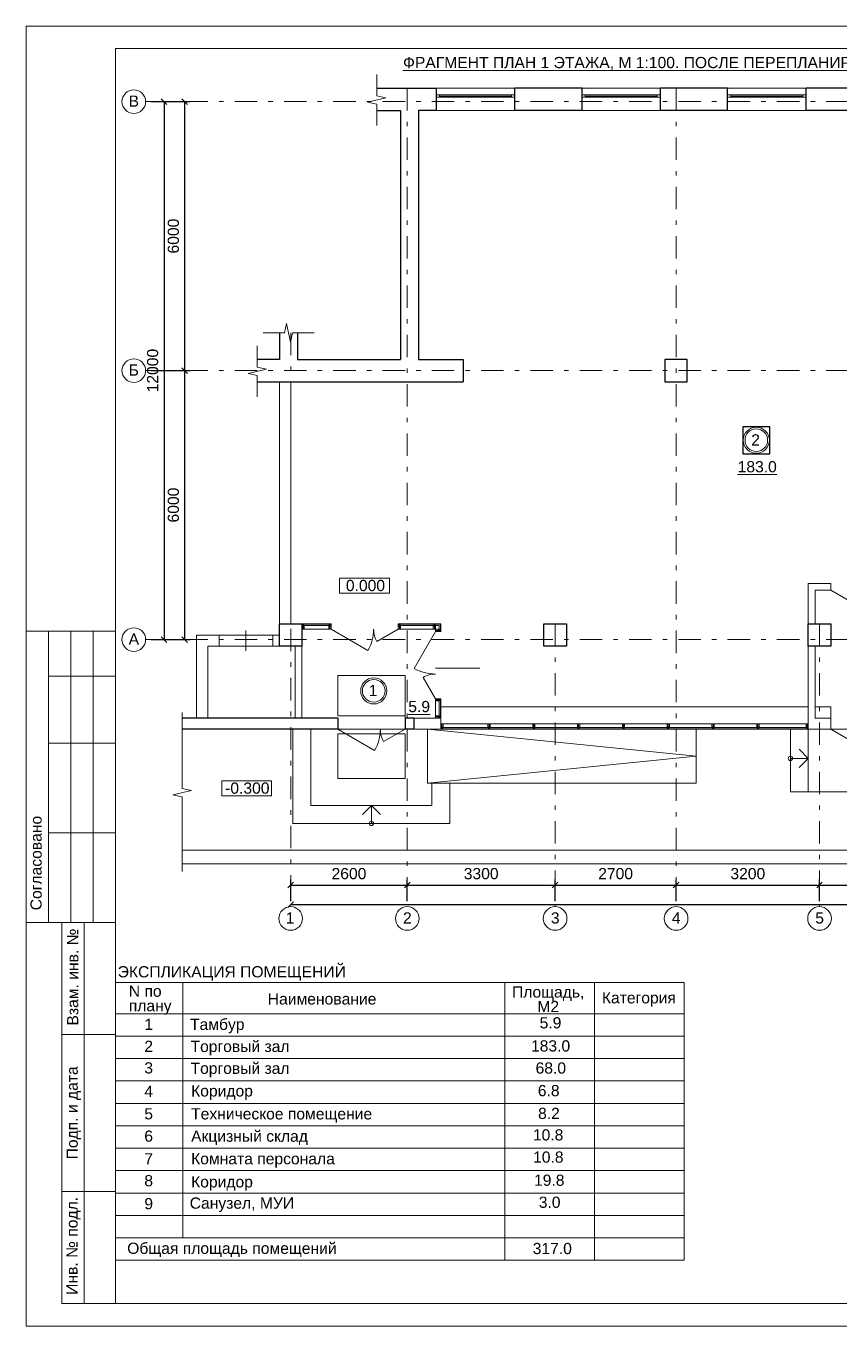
# Model space of a CAD drawing. Header units: metres. Extents: x 0 to 41, y 0 to 29.
# Drawn here: x 0 to 18.14, y 0 to 29 of the extents above; entities that cross this region are included whole.
import ezdxf
from ezdxf.enums import TextEntityAlignment as Align

# ---------------------------------------------------------------- set-up
doc = ezdxf.new("R2010")
doc.units = ezdxf.units.M
doc.header["$MEASUREMENT"] = 0
doc.linetypes.add('( Dashdot )', pattern=[1.001, 0.5, -0.25, 0.001, -0.25])
doc.layers.add('Level 50', color=7, linetype='Continuous', lineweight=0)
doc.layers.add('Level 63', color=7, linetype='Continuous', lineweight=0)
doc.layers.add('YOLO_TABLE', color=1, linetype='Continuous')
doc.styles.get("Standard").update_dxf_attribs({"font": 'times.ttf'})
doc.styles.add('Style-Arial', font='arial.ttf')
doc.dimstyles.get("Standard").update_dxf_attribs({"dimtxt": 0.18, "dimasz": 0.18, "dimexe": 0.18, "dimexo": 0.0625, "dimgap": 0.09, "dimtad": 0, "dimtih": 1, "dimtoh": 1, "dimdec": 4, "dimzin": 0, "dimdsep": 46, "dimtxsty": 'Standard', "dimcen": 0.09, "dimadec": 0, "dimazin": 0, "dimtfac": 1, "dimtdec": 4, "dimtofl": 0, "dimtmove": 0, "dimatfit": 3, "dimfxl": 1, "dimtolj": 1, "dimtzin": 0, "dimarcsym": 0})

# ---------------------------------------------------------------- blocks, each defined once
blk = doc.blocks.new('*U47')
at = {"layer": 'Level 50', "color": 7, "linetype": 'Continuous', "lineweight": 0}
for p, q in [((-20.487, 14.5), (20.513, 14.5)), ((-20.487, -14.5), (-20.487, 14.5)), ((20.513, -14.5), (-20.487, -14.5))]:
    blk.add_line(p, q, dxfattribs=at)
at = {"layer": 'Level 50', "color": 7, "linetype": 'Continuous', "lineweight": 13}
for p, q in [((-18.487, 14), (20.013, 14)), ((-18.487, 14), (-18.487, -14)), ((-18.926, -14), (20.013, -14))]:
    blk.add_line(p, q, dxfattribs=at)
at = {"layer": 'Level 63', "color": 7, "linetype": 'Continuous', "lineweight": 13}
for p, q in [((-20.487, 1), (-18.487, 1)), ((-20.487, 1), (-20.487, -5.5)), ((-19.987, 1), (-19.987, -5.5)), ((-19.487, 1), (-19.487, -5.5)), ((-18.987, 1), (-18.987, -5.5)), ((-19.987, 0), (-18.487, 0)), ((-19.987, -1.5), (-18.487, -1.5)), ((-19.987, -3.5), (-18.487, -3.5)), ((-20.487, -5.5), (-18.487, -5.5)), ((-19.687, -5.5), (-18.487, -5.5)), ((-19.187, -14), (-19.187, -5.5)), ((-19.687, -8), (-18.487, -8)), ((-19.687, -11.5), (-18.487, -11.5))]:
    blk.add_line(p, q, dxfattribs=at)
at = {"layer": 'Level 63', "color": 7, "linetype": 'Continuous', "lineweight": 13, "flags": 128}
blk.add_lwpolyline([(-18.487, -14), (-19.687, -14), (-19.687, -5.5)], dxfattribs=at)
at = {"layer": 'Level 63', "color": 7, "linetype": 'Continuous', "lineweight": 0, "style": 'Style-Arial'}
for s, p in [('Согласовано', (-20.263, -4.173)), ('Взам. инв. №', (-19.445, -6.716)), ('Подп. и дата', (-19.457, -9.745)), ('Инв. № подл.', (-19.462, -12.713))]:
    blk.add_text(s, height=0.25002, rotation=90, dxfattribs=at).set_placement(p, align=Align.MIDDLE_CENTER)
blk = doc.blocks.new('_Oblique')
at = {"color": 0, "linetype": 'ByBlock', "lineweight": -2}
blk.add_line((0.5, 0.5), (-0.5, -0.5), dxfattribs=at)
blk = doc.blocks.new('*D418')
at = {"color": 0, "lineweight": -2, "transparency": 16777216}
for p, q in [((5.907, 9.48), (5.907, 9.962)), ((8.507, 9.48), (8.507, 9.962)), ((5.907, 9.837), (8.507, 9.837))]:
    blk.add_line(p, q, dxfattribs=at)
at = {"layer": 'Defpoints', "color": 0, "lineweight": 0, "transparency": 16777216}
for p in [(8.507, 9.837), (5.907, 9.355), (8.507, 9.355)]:
    blk.add_point(p, dxfattribs=at)
at = {"color": 0, "lineweight": -2, "transparency": 16777216, "xscale": 0.125, "yscale": 0.125, "zscale": 0.125, "rotation": 180}
blk.add_blockref('_Oblique', (5.907, 9.837), dxfattribs=at)
at = {"color": 0, "lineweight": -2, "transparency": 16777216, "xscale": 0.125, "yscale": 0.125, "zscale": 0.125}
blk.add_blockref('_Oblique', (8.507, 9.837), dxfattribs=at)
at = {"color": 0, "lineweight": 0, "transparency": 16777216, "insert": (7.207, 10.09), "char_height": 0.25, "attachment_point": 5, "style": 'Style-Arial'}
blk.add_mtext('\\A1;2600', dxfattribs=at)
blk = doc.blocks.new('*D412')
at = {"color": 0, "lineweight": -2, "transparency": 16777216}
for p, q in [((8.507, 9.48), (8.507, 9.962)), ((11.807, 9.48), (11.807, 9.962)), ((8.507, 9.837), (11.807, 9.837))]:
    blk.add_line(p, q, dxfattribs=at)
at = {"layer": 'Defpoints', "color": 0, "lineweight": 0, "transparency": 16777216}
for p in [(11.807, 9.837), (8.507, 9.355), (11.807, 9.355)]:
    blk.add_point(p, dxfattribs=at)
at = {"color": 0, "lineweight": -2, "transparency": 16777216, "xscale": 0.125, "yscale": 0.125, "zscale": 0.125, "rotation": 180}
blk.add_blockref('_Oblique', (8.507, 9.837), dxfattribs=at)
at = {"color": 0, "lineweight": -2, "transparency": 16777216, "xscale": 0.125, "yscale": 0.125, "zscale": 0.125}
blk.add_blockref('_Oblique', (11.807, 9.837), dxfattribs=at)
at = {"color": 0, "lineweight": 0, "transparency": 16777216, "insert": (10.157, 10.09), "char_height": 0.25, "attachment_point": 5, "style": 'Style-Arial'}
blk.add_mtext('\\A1;3300', dxfattribs=at)
blk = doc.blocks.new('*D413')
at = {"color": 0, "lineweight": -2, "transparency": 16777216}
for p, q in [((11.807, 9.48), (11.807, 9.962)), ((14.507, 9.48), (14.507, 9.962)), ((11.807, 9.837), (14.507, 9.837))]:
    blk.add_line(p, q, dxfattribs=at)
at = {"layer": 'Defpoints', "color": 0, "lineweight": 0, "transparency": 16777216}
for p in [(14.507, 9.837), (11.807, 9.355), (14.507, 9.355)]:
    blk.add_point(p, dxfattribs=at)
at = {"color": 0, "lineweight": -2, "transparency": 16777216, "xscale": 0.125, "yscale": 0.125, "zscale": 0.125, "rotation": 180}
blk.add_blockref('_Oblique', (11.807, 9.837), dxfattribs=at)
at = {"color": 0, "lineweight": -2, "transparency": 16777216, "xscale": 0.125, "yscale": 0.125, "zscale": 0.125}
blk.add_blockref('_Oblique', (14.507, 9.837), dxfattribs=at)
at = {"color": 0, "lineweight": 0, "transparency": 16777216, "insert": (13.157, 10.09), "char_height": 0.25, "attachment_point": 5, "style": 'Style-Arial'}
blk.add_mtext('\\A1;2700', dxfattribs=at)
blk = doc.blocks.new('*D414')
at = {"color": 0, "lineweight": -2, "transparency": 16777216}
for p, q in [((14.507, 9.48), (14.507, 9.962)), ((17.707, 9.48), (17.707, 9.962)), ((14.507, 9.837), (17.707, 9.837))]:
    blk.add_line(p, q, dxfattribs=at)
at = {"layer": 'Defpoints', "color": 0, "lineweight": 0, "transparency": 16777216}
for p in [(17.707, 9.837), (14.507, 9.355), (17.707, 9.355)]:
    blk.add_point(p, dxfattribs=at)
at = {"color": 0, "lineweight": -2, "transparency": 16777216, "xscale": 0.125, "yscale": 0.125, "zscale": 0.125, "rotation": 180}
blk.add_blockref('_Oblique', (14.507, 9.837), dxfattribs=at)
at = {"color": 0, "lineweight": -2, "transparency": 16777216, "xscale": 0.125, "yscale": 0.125, "zscale": 0.125}
blk.add_blockref('_Oblique', (17.707, 9.837), dxfattribs=at)
at = {"color": 0, "lineweight": 0, "transparency": 16777216, "insert": (16.107, 10.09), "char_height": 0.25, "attachment_point": 5, "style": 'Style-Arial'}
blk.add_mtext('\\A1;3200', dxfattribs=at)
blk = doc.blocks.new('*D415')
at = {"color": 0, "lineweight": -2, "transparency": 16777216}
for p, q in [((17.707, 9.48), (17.707, 9.962)), ((23.007, 9.48), (23.007, 9.962)), ((17.707, 9.837), (23.007, 9.837))]:
    blk.add_line(p, q, dxfattribs=at)
at = {"layer": 'Defpoints', "color": 0, "lineweight": 0, "transparency": 16777216}
for p in [(23.007, 9.837), (17.707, 9.355), (23.007, 9.355)]:
    blk.add_point(p, dxfattribs=at)
at = {"color": 0, "lineweight": -2, "transparency": 16777216, "xscale": 0.125, "yscale": 0.125, "zscale": 0.125, "rotation": 180}
blk.add_blockref('_Oblique', (17.707, 9.837), dxfattribs=at)
at = {"color": 0, "lineweight": -2, "transparency": 16777216, "xscale": 0.125, "yscale": 0.125, "zscale": 0.125}
blk.add_blockref('_Oblique', (23.007, 9.837), dxfattribs=at)
at = {"color": 0, "lineweight": 0, "transparency": 16777216, "insert": (20.357, 10.09), "char_height": 0.25, "attachment_point": 5, "style": 'Style-Arial'}
blk.add_mtext('\\A1;5300', dxfattribs=at)
blk = doc.blocks.new('*D419')
at = {"color": 0, "lineweight": -2, "transparency": 16777216}
for p, q in [((5.907, 9.48), (5.907, 9.522)), ((35.607, 9.397), (5.907, 9.397)), ((35.607, 9.48), (35.607, 9.522))]:
    blk.add_line(p, q, dxfattribs=at)
at = {"layer": 'Defpoints', "color": 0, "lineweight": 0, "transparency": 16777216}
for p in [(5.907, 9.397), (5.907, 9.355), (35.607, 9.355)]:
    blk.add_point(p, dxfattribs=at)
at = {"color": 0, "lineweight": -2, "transparency": 16777216, "xscale": 0.125, "yscale": 0.125, "zscale": 0.125, "rotation": 180}
blk.add_blockref('_Oblique', (5.907, 9.397), dxfattribs=at)
at = {"color": 0, "lineweight": -2, "transparency": 16777216, "xscale": 0.125, "yscale": 0.125, "zscale": 0.125}
blk.add_blockref('_Oblique', (35.607, 9.397), dxfattribs=at)
at = {"color": 0, "lineweight": 0, "transparency": 16777216, "insert": (20.757, 9.65), "char_height": 0.25, "attachment_point": 5, "style": 'Style-Arial'}
blk.add_mtext('\\A1;29700', dxfattribs=at)
blk = doc.blocks.new('*D420')
at = {"color": 0, "lineweight": -2, "transparency": 16777216}
for p, q in [((2.794, 27.313), (3.205, 27.313)), ((3.08, 27.313), (3.08, 15.313)), ((2.794, 15.313), (3.205, 15.313))]:
    blk.add_line(p, q, dxfattribs=at)
at = {"layer": 'Defpoints', "color": 0, "lineweight": 0, "transparency": 16777216}
for p in [(2.669, 27.313), (2.669, 15.313), (3.08, 15.313)]:
    blk.add_point(p, dxfattribs=at)
at = {"color": 0, "lineweight": -2, "transparency": 16777216, "xscale": 0.125, "yscale": 0.125, "zscale": 0.125}
for p, rotation in [((3.08, 27.313), 90), ((3.08, 15.313), 270)]:
    blk.add_blockref('_Oblique', p, dxfattribs=dict(at, rotation=rotation))
at = {"color": 0, "lineweight": 0, "transparency": 16777216, "insert": (2.827, 21.313), "char_height": 0.25, "attachment_point": 5, "rotation": 90, "style": 'Style-Arial'}
blk.add_mtext('\\A1;12000', dxfattribs=at)
blk = doc.blocks.new('*D422')
at = {"color": 0, "lineweight": -2, "transparency": 16777216}
for p, q in [((2.794, 21.313), (3.667, 21.313)), ((3.542, 15.313), (3.542, 21.313)), ((2.794, 15.313), (3.667, 15.313))]:
    blk.add_line(p, q, dxfattribs=at)
at = {"layer": 'Defpoints', "color": 0, "lineweight": 0, "transparency": 16777216}
for p in [(2.669, 21.313), (3.542, 21.313), (2.669, 15.313)]:
    blk.add_point(p, dxfattribs=at)
at = {"color": 0, "lineweight": -2, "transparency": 16777216, "xscale": 0.125, "yscale": 0.125, "zscale": 0.125}
for p, rotation in [((3.542, 21.313), 90), ((3.542, 15.313), 270)]:
    blk.add_blockref('_Oblique', p, dxfattribs=dict(at, rotation=rotation))
at = {"color": 0, "lineweight": 0, "transparency": 16777216, "insert": (3.289, 18.313), "char_height": 0.25, "attachment_point": 5, "rotation": 90, "style": 'Style-Arial'}
blk.add_mtext('\\A1;6000', dxfattribs=at)
blk = doc.blocks.new('*D421')
at = {"color": 0, "lineweight": -2, "transparency": 16777216}
for p, q in [((2.794, 27.313), (3.667, 27.313)), ((3.542, 21.313), (3.542, 27.313)), ((2.794, 21.313), (3.667, 21.313))]:
    blk.add_line(p, q, dxfattribs=at)
at = {"layer": 'Defpoints', "color": 0, "lineweight": 0, "transparency": 16777216}
for p in [(2.669, 27.313), (3.542, 27.313), (2.669, 21.313)]:
    blk.add_point(p, dxfattribs=at)
at = {"color": 0, "lineweight": -2, "transparency": 16777216, "xscale": 0.125, "yscale": 0.125, "zscale": 0.125}
for p, rotation in [((3.542, 27.313), 90), ((3.542, 21.313), 270)]:
    blk.add_blockref('_Oblique', p, dxfattribs=dict(at, rotation=rotation))
at = {"color": 0, "lineweight": 0, "transparency": 16777216, "insert": (3.289, 24.313), "char_height": 0.25, "attachment_point": 5, "rotation": 90, "style": 'Style-Arial'}
blk.add_mtext('\\A1;6000', dxfattribs=at)
blk = doc.blocks.new('*U194')
at = {"color": 7, "linetype": 'Continuous', "lineweight": 13}
blk.add_line((0, 0.06), (0, -0.06), dxfattribs=at)
at = {"color": 7, "linetype": 'Continuous', "lineweight": 13, "flags": 128}
for points in [[(-0.025, 0.06), (0.025, 0.06), (0.025, -0.01), (-0.025, -0.01), (-0.025, 0.06)], [(-0.025, -0.05), (0.025, -0.05), (0.025, -0.06), (-0.025, -0.06), (-0.025, -0.05)]]:
    blk.add_lwpolyline(points, close=True, dxfattribs=at)
for points in [[(-0.015, -0.025), (-0.025, -0.025), (-0.025, -0.01), (0.025, -0.01), (0.025, -0.025), (0.015, -0.025)], [(0.015, -0.025), (0.015, -0.05), (-0.015, -0.05), (-0.015, -0.025)]]:
    blk.add_lwpolyline(points, dxfattribs=at)
blk = doc.blocks.new('*U29')
at = {"color": 7, "linetype": 'Continuous', "lineweight": 13}
for radius in [0.291, 0.252]:
    blk.add_circle((0, 0), radius, dxfattribs=at)
at = {"color": 7, "linetype": 'Continuous', "lineweight": 13, "style": 'Style-Arial'}
blk.add_text('1', height=0.25, dxfattribs=at).set_placement((-0.113, 0.133), align=Align.TOP_LEFT)
blk = doc.blocks.new('*U30')
at = {"color": 7, "linetype": 'Continuous', "lineweight": 13}
for radius in [0.291, 0.252]:
    blk.add_circle((0, 0), radius, dxfattribs=at)
at = {"color": 7, "linetype": 'Continuous', "lineweight": 13, "style": 'Style-Arial'}
blk.add_text('2', height=0.25, dxfattribs=at).set_placement((-0.113, 0.133), align=Align.TOP_LEFT)

msp = doc.modelspace()

# ---------------------------------------------------------------- linework, layer by layer
at = {"lineweight": 30}
for p, q in [((7.82676396, 27.61272709), (9.15728435, 27.61272709)), ((9.15728435, 27.11272709), (9.15728435, 27.61272709)), ((10.90728435, 27.11272709), (10.90728435, 27.61272709)), ((12.40728435, 27.11272709), (12.40728435, 27.61272709)), ((14.15728435, 27.11272709), (14.15728435, 27.61272709)), ((15.65728435, 27.11272709), (15.65728435, 27.61272709)), ((17.40728435, 27.11272709), (17.40728435, 27.61272709)), ((7.82676396, 27.11272709), (8.35728435, 27.11272709)), ((8.35728435, 27.11272709), (8.35728435, 21.56272709)), ((8.75728435, 27.11272709), (8.75728435, 21.56272709)), ((9.15728435, 27.11272709), (8.75728435, 27.11272709)), ((6.05728435, 22.15581143), (6.05728435, 21.56272709)), ((6.95728435, 13.56272709), (3.48473215, 13.56272709)), ((8.65728435, 13.56272709), (8.45728435, 13.56272709)), ((8.65728435, 13.56272709), (8.65728435, 13.31272709)), ((6.95728435, 13.31272709), (3.48473215, 13.31272709)), ((8.65728435, 13.31272709), (8.45728435, 13.31272709))]:
    msp.add_line(p, q, dxfattribs=at)
at = {"color": 1, "linetype": '( Dashdot )', "lineweight": 0}
for p, q in [((8.50728435, 27.61272709), (8.50728435, 9.3546739)), ((14.50728435, 27.61272709), (14.50728435, 9.3546739)), ((35.95728435, 27.31272709), (2.66895088, 27.31272709)), ((5.90728435, 22.15581143), (5.90728435, 9.3546739)), ((35.95728435, 21.31272709), (2.66895088, 21.31272709)), ((11.80728435, 15.66272709), (11.80728435, 9.3546739)), ((17.70728435, 15.66272709), (17.70728435, 9.3546739)), ((35.95728435, 15.31272709), (2.66895088, 15.31272709))]:
    msp.add_line(p, q, dxfattribs=at)
at = {"color": 7, "linetype": 'Continuous', "lineweight": 30}
for p, q in [((12.40728435, 27.61272709), (10.90728435, 27.61272709)), ((15.65728435, 27.61272709), (14.15728435, 27.61272709)), ((18.90728435, 27.61272709), (17.40728435, 27.61272709)), ((12.40728435, 27.11272709), (10.90728435, 27.11272709)), ((15.65728435, 27.11272709), (14.15728435, 27.11272709)), ((18.90728435, 27.11272709), (17.40728435, 27.11272709)), ((5.65728435, 22.15581143), (5.65728435, 21.56272709)), ((5.65728435, 21.56272709), (5.16114386, 21.56272709)), ((6.05728435, 21.56272709), (8.35728435, 21.56272709)), ((8.75728435, 21.56272709), (9.75728435, 21.56272709)), ((9.75728435, 21.56272709), (9.75728435, 21.06272709)), ((5.16114386, 21.06272709), (9.75728435, 21.06272709)), ((6.95728435, 13.56272709), (6.95728435, 13.31272709)), ((8.45728435, 13.56272709), (8.45728435, 13.31272709))]:
    msp.add_line(p, q, dxfattribs=at)
at = {"color": 7, "linetype": 'Continuous', "lineweight": 0}
for p, q in [((10.83728435, 27.43772709), (9.22728435, 27.43772709)), ((14.08728435, 27.43772709), (12.47728435, 27.43772709)), ((17.33728435, 27.43772709), (15.72728435, 27.43772709)), ((8.30728435, 15.54272709), (9.13728435, 15.54272709)), ((8.45728435, 13.56272709), (8.45728435, 13.81272709)), ((9.25728435, 13.81272709), (17.45728435, 13.81272709)), ((17.60728435, 13.81272709), (17.95728435, 13.81272709)), ((17.95728435, 13.81272709), (17.95728435, 13.56272709)), ((6.95728435, 13.31272709), (8.45728435, 13.31272709)), ((8.95728435, 13.31272709), (14.95728435, 12.71272709)), ((9.25728435, 13.31272709), (17.45728435, 13.31272709)), ((17.95728435, 13.31272709), (19.65728435, 13.31272709)), ((17.25519544, 12.86481601), (17.45728435, 12.66272709)), ((8.95728435, 12.11272709), (14.95728435, 12.71272709)), ((17.45728435, 12.66272709), (17.05728435, 12.66272709)), ((17.25519544, 12.46063818), (17.45728435, 12.66272709)), ((1.99999162, 6.46636682), (14.6839195, 6.46636682)), ((1.99999162, 5.96636682), (14.6839195, 5.96636682)), ((1.99999162, 5.46636682), (14.6839195, 5.46636682)), ((1.99999162, 4.96636682), (14.6839195, 4.96636682)), ((1.99999162, 4.46636682), (14.6839195, 4.46636682)), ((1.99999162, 3.96636682), (14.6839195, 3.96636682)), ((1.99999162, 3.46636682), (14.6839195, 3.46636682)), ((1.99999162, 2.96636682), (14.6839195, 2.96636682)), ((1.99999162, 2.46636682), (14.6839195, 2.46636682)), ((1.99999162, 1.96636682), (14.6839195, 1.96636682))]:
    msp.add_line(p, q, dxfattribs=at)
at = {"lineweight": 13}
for p, q in [((5.65728435, 21.06272709), (5.65728435, 15.66272709)), ((5.90728435, 21.06272709), (5.90728435, 15.66272709)), ((3.80728435, 13.56272709), (3.80728435, 15.41272709)), ((4.30728435, 15.41272709), (3.80728435, 15.41272709)), ((4.30728435, 15.16272709), (4.30728435, 15.41272709)), ((5.65728435, 15.41272709), (5.50728435, 15.41272709)), ((5.50728435, 15.16272709), (5.50728435, 15.41272709)), ((4.05728435, 13.56272709), (4.05728435, 15.16272709)), ((4.30728435, 15.16272709), (4.05728435, 15.16272709)), ((5.65728435, 15.16272709), (5.50728435, 15.16272709))]:
    msp.add_line(p, q, dxfattribs=at)
at = {"color": 7, "linetype": 'Continuous', "lineweight": 13}
for p, q in [((17.45728435, 15.66272709), (17.45728435, 16.56272709)), ((17.95728435, 16.56272709), (17.45728435, 16.56272709)), ((17.95728435, 16.41272709), (17.95728435, 16.56272709)), ((17.60728435, 15.66272709), (17.60728435, 16.41272709)), ((17.95728435, 16.41272709), (17.60728435, 16.41272709)), ((7.63000849, 15.06772709), (6.80728435, 15.54272709)), ((7.83097038, 15.26772709), (8.30728435, 15.54272709)), ((8.66228435, 14.67000296), (9.13728435, 15.49272709)), ((6.00728435, 15.16272709), (6.00728435, 13.56272709)), ((6.15728435, 15.16272709), (6.15728435, 13.56272709)), ((17.45728435, 15.16272709), (17.45728435, 13.31272709)), ((17.60728435, 15.16272709), (17.60728435, 13.56272709)), ((8.86228435, 14.46904107), (9.13728435, 13.99272709)), ((9.25728435, 13.56272709), (8.65728435, 13.56272709)), ((9.25728435, 13.56272709), (9.25728435, 13.31272709)), ((17.60728435, 13.56272709), (17.95728435, 13.56272709)), ((17.95728435, 13.56272709), (17.95728435, 13.31272709)), ((5.95728435, 13.31272709), (5.95728435, 11.21272709)), ((6.35728435, 13.31272709), (6.35728435, 11.61272709)), ((7.78000849, 12.83772709), (6.95728435, 13.31272709)), ((7.98097038, 13.03772709), (8.45728435, 13.31272709)), ((8.65728435, 13.31272709), (9.25728435, 13.31272709)), ((8.95728435, 13.31272709), (14.95728435, 13.31272709)), ((8.95728435, 12.11272709), (8.95728435, 13.21272709)), ((14.95728435, 12.11272709), (14.95728435, 13.31272709)), ((17.05728435, 13.31272709), (17.05728435, 11.91272709)), ((17.45728435, 13.31272709), (17.95728435, 13.31272709)), ((17.45728435, 13.31272709), (17.45728435, 11.91272709)), ((8.95728435, 12.11272709), (14.95728435, 12.11272709)), ((9.05728435, 12.11272709), (9.05728435, 11.61272709)), ((9.45728435, 12.11272709), (9.45728435, 11.21272709)), ((17.05728435, 11.91272709), (20.15728435, 11.91272709)), ((6.35728435, 11.61272709), (9.05728435, 11.61272709)), ((7.50519544, 11.41063818), (7.70728435, 11.61272709)), ((7.70728435, 11.61272709), (7.70728435, 11.21272709)), ((7.90937327, 11.41063818), (7.70728435, 11.61272709)), ((5.95728435, 11.21272709), (9.45728435, 11.21272709)), ((1.99999162, 7.66001434), (14.6839195, 7.66001434)), ((1.99999162, 7.66001434), (1.99999162, 1.46636682)), ((3.49999162, 7.66001434), (3.49999162, 1.96636682)), ((10.6839195, 7.66001434), (10.6839195, 1.46636682)), ((12.6839195, 7.66001434), (12.6839195, 1.46636682)), ((14.6839195, 7.66001434), (14.6839195, 1.46636682)), ((14.6839195, 7.66001434), (14.6839195, 1.46636682)), ((1.99999162, 6.96636682), (14.6839195, 6.96636682)), ((1.99999162, 1.96636682), (14.6839195, 1.96636682)), ((1.99999162, 1.46636682), (14.6839195, 1.46636682))]:
    msp.add_line(p, q, dxfattribs=at)
at = {"color": 7, "lineweight": 13}
for p, q in [((18.82330976, 15.91272709), (17.95728435, 16.41272709)), ((18.82330976, 12.81272709), (17.95728435, 13.31272709))]:
    msp.add_line(p, q, dxfattribs=at)
at = {"lineweight": 0}
for p, q in [((4.90728435, 15.51272709), (4.90728435, 15.06272709)), ((3.48473215, 10.61272709), (39.45728435, 10.61272709)), ((3.48473215, 10.31272709), (39.45728435, 10.31272709))]:
    msp.add_line(p, q, dxfattribs=at)
at = {"color": 1, "linetype": 'Continuous', "lineweight": 0}
for p, q in [((9.13728435, 14.67772709), (10.12484556, 14.67772709)), ((9.13728435, 13.99272709), (9.13728435, 13.56272709)), ((9.13728435, 13.99272709), (9.25728435, 13.99272709)), ((9.25728435, 13.99272709), (9.25728435, 13.56272709))]:
    msp.add_line(p, q, dxfattribs=at)
at = {"lineweight": 0, "flags": 128}
for points in [[(7.82676396, 26.77935291), (7.82676396, 27.25788889), (7.6208242, 27.30324463), (8.03270373, 27.39395612), (7.82676396, 27.43931186), (7.82676396, 27.91784784)], [(6.42791918, 22.15581143), (5.94938321, 22.15581143), (5.90402746, 21.94987166), (5.81331597, 22.3617512), (5.76796023, 22.15581143), (5.28942425, 22.15581143)], [(5.16114386, 20.72716418), (5.16114386, 21.20570015), (4.9552041, 21.2510559), (5.36708363, 21.34176739), (5.16114386, 21.38712313), (5.16114386, 21.8656591)], [(3.48473215, 10.14208328), (3.48473215, 11.80611699), (3.27879238, 11.85147273), (3.69067191, 11.94218422), (3.48473215, 11.98753997), (3.48473215, 13.68328996)]]:
    msp.add_lwpolyline(points, dxfattribs=at)
at = {"color": 7, "linetype": 'Continuous', "lineweight": 0, "flags": 128}
for points in [[(10.90728435, 27.11272709), (9.15728435, 27.11272709), (9.15728435, 27.61272709), (10.90728435, 27.61272709), (10.90728435, 27.11272709)], [(14.15728435, 27.11272709), (12.40728435, 27.11272709), (12.40728435, 27.61272709), (14.15728435, 27.61272709), (14.15728435, 27.11272709)], [(17.40728435, 27.11272709), (15.65728435, 27.11272709), (15.65728435, 27.61272709), (17.40728435, 27.61272709), (17.40728435, 27.11272709)], [(10.90728435, 27.41272709), (9.22728435, 27.41272709), (9.22728435, 27.46272709), (10.90728435, 27.46272709), (10.90728435, 27.41272709)], [(14.15728435, 27.41272709), (12.47728435, 27.41272709), (12.47728435, 27.46272709), (14.15728435, 27.46272709), (14.15728435, 27.41272709)], [(17.40728435, 27.41272709), (15.72728435, 27.41272709), (15.72728435, 27.46272709), (17.40728435, 27.46272709), (17.40728435, 27.41272709)], [(6.15728435, 15.66272709), (6.80728435, 15.66272709), (6.80728435, 15.54272709), (6.15728435, 15.54272709), (6.15728435, 15.66272709)], [(6.95728435, 14.51272709), (8.45728435, 14.51272709), (8.45728435, 13.61272709), (6.95728435, 13.61272709), (6.95728435, 14.51272709)], [(17.45728435, 13.43272709), (17.45728435, 13.31272709), (9.25728435, 13.31272709), (9.25728435, 13.43272709), (17.45728435, 13.43272709)], [(6.95728435, 13.21272709), (8.45728435, 13.21272709), (8.45728435, 12.21272709), (6.95728435, 12.21272709), (6.95728435, 13.21272709)]]:
    msp.add_lwpolyline(points, close=True, dxfattribs=at)
at = {"color": 7, "linetype": 'Continuous', "lineweight": 13, "flags": 128}
for points in [[(9.22728435, 27.41272709), (9.15728435, 27.41272709), (9.15728435, 27.46272709), (9.22728435, 27.46272709), (9.22728435, 27.41272709)], [(10.90728435, 27.41272709), (10.83728435, 27.41272709), (10.83728435, 27.46272709), (10.90728435, 27.46272709), (10.90728435, 27.41272709)], [(12.47728435, 27.41272709), (12.40728435, 27.41272709), (12.40728435, 27.46272709), (12.47728435, 27.46272709), (12.47728435, 27.41272709)], [(14.15728435, 27.41272709), (14.08728435, 27.41272709), (14.08728435, 27.46272709), (14.15728435, 27.46272709), (14.15728435, 27.41272709)], [(15.72728435, 27.41272709), (15.65728435, 27.41272709), (15.65728435, 27.46272709), (15.72728435, 27.46272709), (15.72728435, 27.41272709)], [(17.40728435, 27.41272709), (17.33728435, 27.41272709), (17.33728435, 27.46272709), (17.40728435, 27.46272709), (17.40728435, 27.41272709)], [(6.99775812, 16.68073726), (8.10841231, 16.68073726), (8.10841231, 16.34512668), (6.99775812, 16.34512668), (6.99775812, 16.68073726)], [(6.19728435, 15.65272709), (6.76728435, 15.65272709), (6.76728435, 15.62772709), (6.19728435, 15.62772709), (6.19728435, 15.65272709)], [(8.34728435, 15.65272709), (9.09728435, 15.65272709), (9.09728435, 15.62772709), (8.34728435, 15.62772709), (8.34728435, 15.65272709)], [(9.22228435, 13.95272709), (9.24728435, 13.95272709), (9.24728435, 13.60272709), (9.22228435, 13.60272709), (9.22228435, 13.95272709)], [(9.29728435, 13.34772709), (17.41728435, 13.34772709), (17.41728435, 13.32272709), (9.29728435, 13.32272709), (9.29728435, 13.34772709)], [(4.3669589, 12.16080921), (5.4776131, 12.16080921), (5.4776131, 11.82519864), (4.3669589, 11.82519864), (4.3669589, 12.16080921)]]:
    msp.add_lwpolyline(points, close=True, dxfattribs=at)
at = {"color": 7, "linetype": 'Continuous', "lineweight": 30, "flags": 128}
for points in [[(14.75728435, 21.56272709), (14.25728435, 21.56272709), (14.25728435, 21.06272709), (14.75728435, 21.06272709), (14.75728435, 21.56272709)], [(5.65728435, 15.66272709), (6.15728435, 15.66272709), (6.15728435, 15.16272709), (5.65728435, 15.16272709), (5.65728435, 15.66272709)], [(11.55728435, 15.66272709), (12.05728435, 15.66272709), (12.05728435, 15.16272709), (11.55728435, 15.16272709), (11.55728435, 15.66272709)], [(17.45728435, 15.66272709), (17.95728435, 15.66272709), (17.95728435, 15.16272709), (17.45728435, 15.16272709), (17.45728435, 15.66272709)]]:
    msp.add_lwpolyline(points, close=True, dxfattribs=at)
at = {"color": 7, "linetype": 'Continuous', "lineweight": 0, "flags": 128}
for points in [[(9.25728435, 15.66272709), (8.30728435, 15.66272709), (8.30728435, 15.54272709)], [(9.25728435, 15.66272709), (9.25728435, 15.49272709), (9.13728435, 15.49272709)]]:
    msp.add_lwpolyline(points, dxfattribs=at)
at = {"lineweight": 0, "flags": 128}
msp.add_lwpolyline([(4.30728435, 15.41272709), (5.50728435, 15.41272709), (5.50728435, 15.16272709), (4.30728435, 15.16272709), (4.30728435, 15.41272709)], close=True, dxfattribs=at)
at = {"color": 7, "linetype": 'Continuous', "lineweight": 13, "flags": 128}
for points in [[(9.24728435, 15.65272709), (9.12728435, 15.65272709), (9.12728435, 15.62772709), (9.22228435, 15.62772709)], [(9.22228435, 15.62772709), (9.22228435, 15.53272709), (9.24728435, 15.53272709), (9.24728435, 15.65272709)]]:
    msp.add_lwpolyline(points, dxfattribs=at)
at = {"color": 1, "linetype": 'Continuous', "lineweight": 0, "flags": 128}
msp.add_lwpolyline([(8.95728435, 13.21272709), (8.95728435, 13.31272709)], dxfattribs=at)
at = {"color": 7, "linetype": 'Continuous', "lineweight": 13}
for centre, radius in [((2.40559544, 27.31272709), 0.26335544), ((2.40559544, 21.31272709), 0.26335544), ((2.40559544, 15.31272709), 0.26335544), ((7.70728435, 11.21272709), 0.04900933), ((5.90728435, 9.09131845), 0.26335544), ((8.50728435, 9.09131845), 0.26335544), ((11.80728435, 9.09131845), 0.26335544), ((14.50728435, 9.09131845), 0.26335544), ((17.70728435, 9.09131845), 0.26335544)]:
    msp.add_circle(centre, radius, dxfattribs=at)
at = {"color": 7, "linetype": 'Continuous', "lineweight": 0}
msp.add_circle((17.05728435, 12.66272709), 0.04900933, dxfattribs=at)
for centre, radius, start, end in [((6.80728435, 15.54272709), 0.95, 330, 0), ((8.30728435, 15.54272709), 0.55, 180, 210), ((9.13728435, 15.49272709), 0.95, 240, 270), ((9.13728435, 13.99272709), 0.55, 90, 120), ((6.95728435, 13.31272709), 0.95, 330, 0), ((8.45728435, 13.31272709), 0.55, 180, 210)]:
    msp.add_arc(centre, radius, start, end, dxfattribs=at)
at = {"layer": 'YOLO_TABLE'}
msp.add_lwpolyline([(15.99438719, 19.45672483), (16.59868773, 19.45672483), (16.59868773, 20.06102537), (15.99438719, 20.06102537)], close=True, dxfattribs=at)

# ---------------------------------------------------------------- block references
at = {"color": 7, "linetype": 'Continuous', "lineweight": 13}
for name, p in [('*U30', (16.29654071, 19.75890551)), ('*U29', (7.75938405, 14.16740319))]:
    msp.add_blockref(name, p, dxfattribs=at)
for p, rotation in [((6.18231425, 15.60269114), 180), ((6.78231425, 15.60269114), 180), ((8.33231425, 15.60269114), 180), ((9.11231425, 15.60269114), 180), ((9.1972484, 15.5176972), 90)]:
    msp.add_blockref('*U194', p, dxfattribs=dict(at, rotation=rotation))
at = {"color": 7, "linetype": 'Continuous', "lineweight": 13, "extrusion": (0, 0, -1), "rotation": 270}
for p in [(-9.1972484, 13.96775699), (-9.1972484, 13.58775699)]:
    msp.add_blockref('*U194', p, dxfattribs=at)
at = {"color": 7, "linetype": 'Continuous', "lineweight": 13, "extrusion": (0, 0, -1)}
for p in [(-9.28231425, 13.37276304), (-10.33231425, 13.37276304), (-11.33231425, 13.37276304), (-12.33231425, 13.37276304), (-13.33231425, 13.37276304), (-14.33231425, 13.37276304), (-15.33231425, 13.37276304), (-16.33231425, 13.37276304), (-17.43231425, 13.37276304)]:
    msp.add_blockref('*U194', p, dxfattribs=at)
at = {"layer": 'Level 50', "color": 7, "linetype": 'Continuous', "lineweight": 13}
msp.add_blockref('*U47', (20.4872052, 14.49996899), dxfattribs=at)

# ---------------------------------------------------------------- texts
at = {"color": 7, "linetype": 'Continuous', "lineweight": 13, "style": 'Style-Arial'}
for s, p in [('%%uФРАГМЕНТ ПЛАН 1 ЭТАЖА, М 1:100. ПОСЛЕ ПЕРЕПЛАНИРОВКИ.%%U', (8.41260016, 28.30967918)), ('0.000', (7.13795044, 16.64442315)), ('-0.300', (4.44373528, 12.1244951)), ('Общая площадь помещений', (2.25862021, 1.85892963))]:
    msp.add_text(s, height=0.25, dxfattribs=at).set_placement(p, align=Align.TOP_LEFT)
at = {"color": 7, "linetype": 'Continuous', "lineweight": 30, "style": 'Style-Arial'}
for s, p in [('В', (2.28994222, 27.44944024)), ('Б', (2.28994222, 21.44944024)), ('А', (2.28994222, 15.44944024)), ('1', (5.79682893, 9.2280316)), ('2', (8.41229624, 9.2280316)), ('3', (11.71229624, 9.2280316)), ('4', (14.41229624, 9.2280316)), ('5', (17.61229624, 9.2280316))]:
    msp.add_text(s, height=0.25, dxfattribs=at).set_placement(p, align=Align.TOP_LEFT)
at = {"color": 7, "lineweight": 13, "style": 'Style-Arial'}
msp.add_text('ЭКСПЛИКАЦИЯ ПОМЕЩЕНИЙ ', height=0.25, dxfattribs=at).set_placement((4.64069715, 7.90182731), align=Align.MIDDLE_CENTER)
at = {"color": 7, "linetype": 'Continuous', "lineweight": 0, "style": 'Style-Arial'}
for s, p in [('1', (2.73738941, 6.8532744)), ('2', (2.73738941, 6.36426471)), ('3', (2.73738941, 5.88313457)), ('4', (2.73738941, 5.35950261)), ('5', (2.73738941, 4.85927053)), ('6', (2.73738941, 4.36109191)), ('7', (2.73738941, 3.85452436)), ('8', (2.73738941, 3.36651752)), ('9', (2.73738941, 2.85460142))]:
    msp.add_text(s, height=0.25, dxfattribs=at).set_placement(p, align=Align.TOP_CENTER)
for s, p in [('Тамбур', (3.65978595, 6.85455582)), ('Торговый зал', (3.6708307, 6.36202023)), ('Торговый зал', (3.6708307, 5.87433702)), ('Коридор', (3.68444669, 5.3692745)), ('Техническое помещение', (3.68444669, 4.85788446)), ('Акцизный склад', (3.68444669, 4.36004118)), ('Комната персонала', (3.68444669, 3.85745653)), ('Коридор', (3.68444669, 3.34108814)), ('Санузел, МУИ', (3.65335757, 2.86667287))]:
    msp.add_text(s, height=0.25, dxfattribs=at).set_placement(p, align=Align.TOP_LEFT)
at = {"color": 7, "linetype": 'Continuous', "lineweight": 13, "char_height": 0.25, "style": 'Style-Arial'}
for s, insert, attachment_point, line_spacing_factor in [('\\L183.0', (15.87965444, 19.29376442), 1, 0.6), ('\\L5.9', (8.53065701, 13.94375714), 1, 0.6), ('N по \\Pплану', (2.29394727, 7.27024911), 4, 0.776524), ('Наименование', (5.39458465, 7.29505099), 4, 0.6), ('5.9', (11.46119918, 6.88879068), 1, 0.6), ('183.0', (11.26905925, 6.37341283), 1, 0.6), ('68.0', (11.37130091, 5.88043163), 1, 0.6), ('6.8', (11.42158264, 5.37581499), 1, 0.6), ('8.2', (11.426676, 4.86794102), 1, 0.6), ('10.8', (11.31126047, 4.38828181), 1, 0.6), ('10.8', (11.31543, 3.89283724), 1, 0.6), ('19.8', (11.33581691, 3.37680192), 1, 0.6), ('3.0', (11.44203317, 2.88541235), 1, 0.6), ('317.0', (11.3069299, 1.85367894), 1, 0.6)]:
    msp.add_mtext(s, dxfattribs=dict(at, insert=insert, attachment_point=attachment_point, line_spacing_factor=line_spacing_factor))
at = {"color": 7, "linetype": 'Continuous', "lineweight": 0, "char_height": 0.25, "attachment_point": 2, "style": 'Style-Arial'}
for s, insert, line_spacing_factor in [('Площадь,\\PМ2', (11.65313063, 7.57608143), 0.776524), ('Категория', (13.67652223, 7.44691193), 0.6)]:
    msp.add_mtext(s, dxfattribs=dict(at, insert=insert, line_spacing_factor=line_spacing_factor))

# ---------------------------------------------------------------- dimensions: what is measured, and where the dimension line sits
at = {"color": 5, "lineweight": 0}
for base, p1, p2, angle, picture, middle in [((3.07983373, 15.31272709), (2.66895088, 27.31272709), (2.66895088, 15.31272709), 270, '*D420', (2.82719049, 21.31272709)), ((3.54175174, 27.31272709), (2.66895088, 21.31272709), (2.66895088, 27.31272709), 90, '*D421', (3.2891085, 24.31272709)), ((3.54175174, 21.31272709), (2.66895088, 15.31272709), (2.66895088, 21.31272709), 90, '*D422', (3.2891085, 18.31272709)), ((5.90728435, 9.39749221), (35.60728435, 9.3546739), (5.90728435, 9.3546739), 180, '*D419', (20.75728435, 9.65013546))]:
    dim = msp.add_linear_dim(base=base, p1=p1, p2=p2, angle=angle, dimstyle='Standard', override={"dimtxt": 0.25, "dimasz": 0.125, "dimexe": 0.125, "dimexo": 0.125, "dimgap": 0.125, "dimtad": 1, "dimtih": 0, "dimtoh": 0, "dimlfac": 1000, "dimzin": 11, "dimtxsty": 'Style-Arial', "dimblk": 'Oblique', "dimfrac": 2, "dimtzin": 11}, dxfattribs=at)
    dim.commit()
    dim.dimension.update_dxf_attribs({"geometry": picture, "text_midpoint": middle})
for base, p1, p2, picture, middle in [((8.50728435, 9.83725377), (5.90728435, 9.3546739), (8.50728435, 9.3546739), '*D418', (7.20728435, 10.08989702)), ((11.80728435, 9.83725377), (8.50728435, 9.3546739), (11.80728435, 9.3546739), '*D412', (10.15728435, 10.08998229)), ((14.50728435, 9.83725377), (11.80728435, 9.3546739), (14.50728435, 9.3546739), '*D413', (13.15728435, 10.08989702)), ((17.70728435, 9.83725377), (14.50728435, 9.3546739), (17.70728435, 9.3546739), '*D414', (16.10728435, 10.08998229)), ((23.00728435, 9.83725377), (17.70728435, 9.3546739), (23.00728435, 9.3546739), '*D415', (20.35728435, 10.08998229))]:
    dim = msp.add_linear_dim(base=base, p1=p1, p2=p2, dimstyle='Standard', override={"dimtxt": 0.25, "dimasz": 0.125, "dimexe": 0.125, "dimexo": 0.125, "dimgap": 0.125, "dimtad": 1, "dimtih": 0, "dimtoh": 0, "dimlfac": 1000, "dimzin": 11, "dimtxsty": 'Style-Arial', "dimblk": 'Oblique', "dimfrac": 2, "dimtzin": 11}, dxfattribs=at)
    dim.commit()
    dim.dimension.update_dxf_attribs({"geometry": picture, "text_midpoint": middle})

doc.saveas('drawing.dxf')
